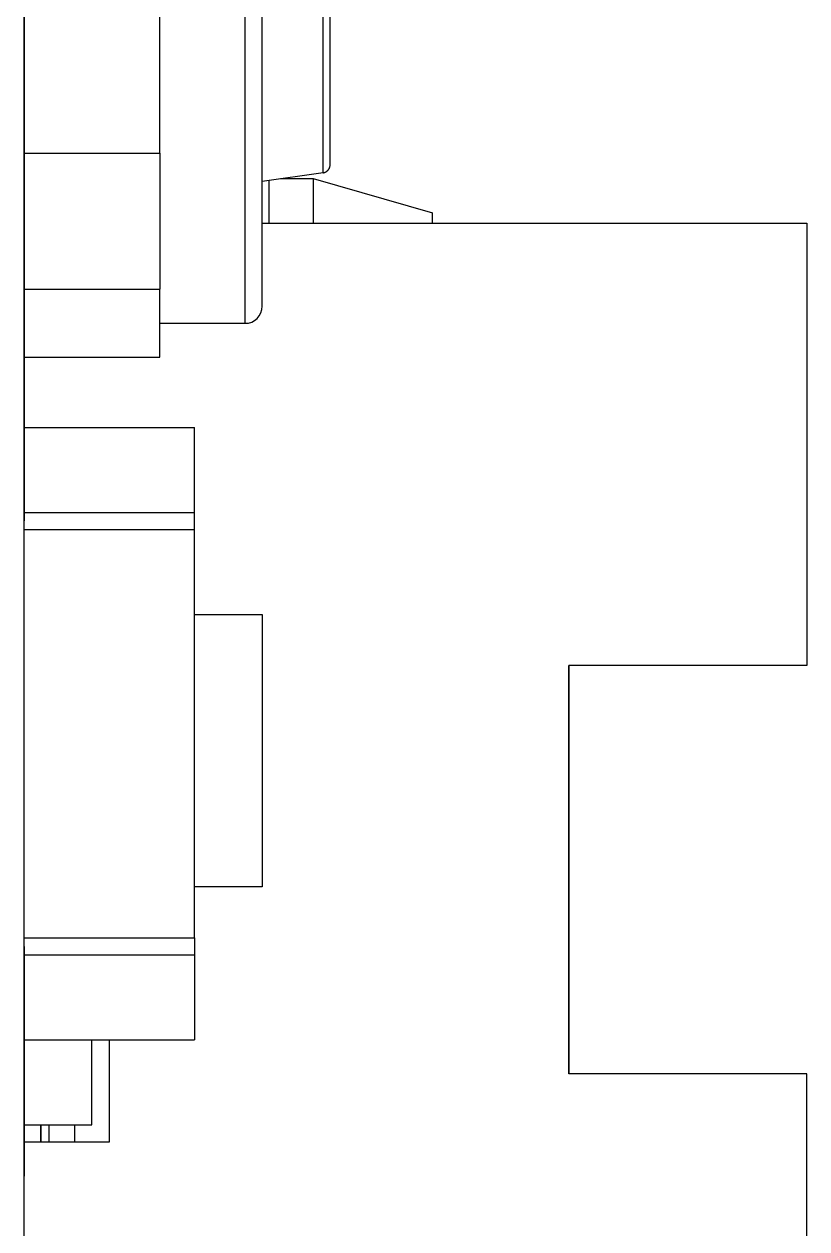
# Model space of a CAD drawing. Extents: x 77 to 183, y 92 to 133.
# Drawn here: x 175.458 to 177.757, y 101.11 to 104.65 of the extents above; entities that cross this region are included whole.
import ezdxf

# ---------------------------------------------------------------- set-up
doc = ezdxf.new("R2010")
doc.units = 0
doc.layers.add('View005', color=7, linetype='CONTINUOUS')

msp = doc.modelspace()

# ---------------------------------------------------------------- linework, layer by layer
at = {"layer": 'View005'}
for p, q in [((175.458, 97.8653), (175.458, 117.865)), ((175.458, 97.8653), (175.458, 117.865)), ((176.107, 103.771), (176.107, 106.771)), ((176.107, 103.771), (176.107, 106.771)), ((176.157, 103.821), (176.157, 106.721)), ((176.157, 103.821), (176.157, 106.721)), ((176.336, 104.213), (176.336, 105.215)), ((176.336, 104.213), (176.336, 105.215)), ((176.357, 104.238), (176.357, 105.215)), ((176.357, 104.238), (176.357, 105.215)), ((175.857, 104.271), (175.857, 105.071)), ((175.857, 104.271), (175.857, 105.071)), ((175.458, 104.971), (175.458, 104.321)), ((175.458, 104.971), (175.458, 104.321)), ((175.458, 104.971), (175.458, 104.321)), ((175.458, 104.971), (175.458, 104.321)), ((175.458, 104.321), (175.458, 103.74)), ((175.458, 104.321), (175.458, 103.74)), ((175.458, 104.321), (175.458, 104.321)), ((175.458, 104.321), (175.458, 103.74)), ((175.458, 104.321), (175.458, 103.74)), ((175.458, 104.321), (175.458, 104.321)), ((175.458, 104.271), (175.458, 104.271)), ((175.458, 104.271), (175.857, 104.271)), ((175.458, 104.271), (175.458, 104.271)), ((175.458, 104.271), (175.857, 104.271)), ((175.857, 104.271), (175.857, 103.871)), ((175.857, 104.271), (175.857, 103.871)), ((176.336, 104.213), (176.157, 104.188)), ((176.336, 104.213), (176.157, 104.188)), ((176.178, 104.065), (176.178, 104.191)), ((176.178, 104.065), (176.178, 104.191)), ((176.211, 104.196), (176.308, 104.196)), ((176.211, 104.196), (176.308, 104.196)), ((176.307, 104.196), (176.657, 104.096)), ((176.307, 104.196), (176.657, 104.096)), ((176.308, 104.065), (176.308, 104.196)), ((176.308, 104.065), (176.308, 104.196)), ((176.657, 104.065), (176.657, 104.096)), ((176.657, 104.065), (176.657, 104.096)), ((176.157, 104.065), (177.757, 104.065)), ((176.157, 104.065), (177.757, 104.065)), ((177.757, 104.065), (177.757, 102.765)), ((177.757, 104.065), (177.757, 102.765)), ((175.458, 103.871), (175.458, 103.871)), ((175.458, 103.871), (175.857, 103.871)), ((175.458, 103.871), (175.458, 103.871)), ((175.458, 103.871), (175.857, 103.871)), ((175.857, 103.671), (175.857, 103.871)), ((175.857, 103.671), (175.857, 103.871)), ((175.458, 103.74), (175.458, 103.74)), ((175.458, 103.74), (175.458, 103.19)), ((175.458, 103.74), (175.458, 103.19)), ((175.458, 103.74), (175.458, 103.74)), ((175.458, 103.74), (175.458, 103.19)), ((175.458, 103.74), (175.458, 103.19)), ((175.857, 103.771), (176.107, 103.771)), ((175.857, 103.771), (176.107, 103.771)), ((175.458, 103.671), (175.458, 103.671)), ((175.458, 103.671), (175.857, 103.671)), ((175.458, 103.671), (175.458, 103.671)), ((175.458, 103.671), (175.857, 103.671)), ((175.458, 103.465), (175.458, 103.465)), ((175.458, 103.465), (175.958, 103.465)), ((175.458, 103.465), (175.458, 103.465)), ((175.458, 103.465), (175.958, 103.465)), ((175.958, 103.215), (175.958, 103.465)), ((175.958, 103.215), (175.958, 103.465)), ((175.458, 103.215), (175.458, 103.215)), ((175.458, 103.215), (175.958, 103.215)), ((175.458, 103.215), (175.458, 103.215)), ((175.458, 103.215), (175.958, 103.215)), ((175.958, 103.165), (175.958, 103.215)), ((175.958, 103.165), (175.958, 103.215)), ((175.458, 103.165), (175.958, 103.165)), ((175.458, 103.165), (175.958, 103.165)), ((175.958, 101.965), (175.958, 103.165)), ((175.958, 101.965), (175.958, 103.165)), ((175.958, 102.915), (176.157, 102.915)), ((175.958, 102.915), (176.157, 102.915)), ((176.157, 102.915), (176.157, 102.115)), ((176.157, 102.915), (176.157, 102.115)), ((177.058, 101.565), (177.058, 102.765)), ((177.757, 102.765), (177.058, 102.765)), ((177.058, 102.765), (177.058, 101.565)), ((177.058, 101.565), (177.058, 102.765)), ((177.757, 102.765), (177.058, 102.765)), ((177.058, 102.765), (177.058, 101.565)), ((176.157, 102.115), (175.958, 102.115)), ((176.157, 102.115), (175.958, 102.115)), ((175.458, 101.965), (175.958, 101.965)), ((175.458, 101.965), (175.958, 101.965)), ((175.458, 101.94), (175.458, 101.39)), ((175.458, 101.94), (175.458, 101.39)), ((175.458, 101.94), (175.458, 101.39)), ((175.458, 101.94), (175.458, 101.39)), ((175.958, 101.965), (175.958, 101.915)), ((175.958, 101.965), (175.958, 101.915)), ((175.458, 101.915), (175.458, 101.915)), ((175.458, 101.915), (175.958, 101.915)), ((175.458, 101.915), (175.458, 101.915)), ((175.458, 101.915), (175.958, 101.915)), ((175.958, 101.915), (175.958, 101.665)), ((175.958, 101.915), (175.958, 101.665)), ((175.458, 101.665), (175.458, 101.665)), ((175.458, 101.665), (175.958, 101.665)), ((175.458, 101.665), (175.458, 101.665)), ((175.458, 101.665), (175.958, 101.665)), ((175.657, 101.415), (175.657, 101.665)), ((175.657, 101.415), (175.657, 101.665)), ((175.708, 101.665), (175.708, 101.365)), ((175.708, 101.665), (175.708, 101.365)), ((177.757, 101.565), (177.058, 101.565)), ((177.757, 101.565), (177.058, 101.565)), ((177.757, 100.265), (177.757, 101.565)), ((177.757, 100.265), (177.757, 101.565)), ((175.458, 101.415), (175.458, 101.415)), ((175.458, 101.415), (175.657, 101.415)), ((175.458, 101.415), (175.458, 101.415)), ((175.458, 101.415), (175.657, 101.415)), ((175.507, 101.365), (175.507, 101.415)), ((175.507, 101.415), (175.507, 101.365)), ((175.507, 101.365), (175.507, 101.415)), ((175.507, 101.415), (175.507, 101.365)), ((175.532, 101.365), (175.532, 101.415)), ((175.532, 101.365), (175.532, 101.415)), ((175.607, 101.365), (175.607, 101.415)), ((175.607, 101.365), (175.607, 101.415)), ((175.458, 101.39), (175.458, 101.382)), ((175.458, 101.39), (175.458, 101.382)), ((175.458, 101.39), (175.458, 101.39)), ((175.458, 101.39), (175.458, 101.382)), ((175.458, 101.39), (175.458, 101.382)), ((175.458, 101.39), (175.458, 101.39)), ((175.458, 101.382), (175.458, 101.265)), ((175.458, 101.382), (175.458, 101.265)), ((175.458, 101.382), (175.458, 101.382)), ((175.458, 101.382), (175.458, 101.265)), ((175.458, 101.382), (175.458, 101.265)), ((175.458, 101.382), (175.458, 101.382)), ((175.708, 101.365), (175.458, 101.365)), ((175.458, 101.365), (175.458, 101.365)), ((175.708, 101.365), (175.458, 101.365)), ((175.458, 101.365), (175.458, 101.365)), ((175.458, 101.265), (175.458, 101.265)), ((175.458, 101.265), (175.458, 101.265))]:
    msp.add_line(p, q, dxfattribs=at)
for points, degree in [([(176.336, 104.213), (176.356, 104.218), (176.357, 104.238)], 2), ([(176.336, 104.213), (176.356, 104.218), (176.357, 104.238)], 2), ([(176.107, 103.771), (176.134, 103.77), (176.158, 103.794), (176.157, 103.821)], 3), ([(176.107, 103.771), (176.134, 103.77), (176.158, 103.794), (176.157, 103.821)], 3)]:
    msp.add_open_spline(points, degree=degree, dxfattribs=at)

doc.saveas('drawing.dxf')
